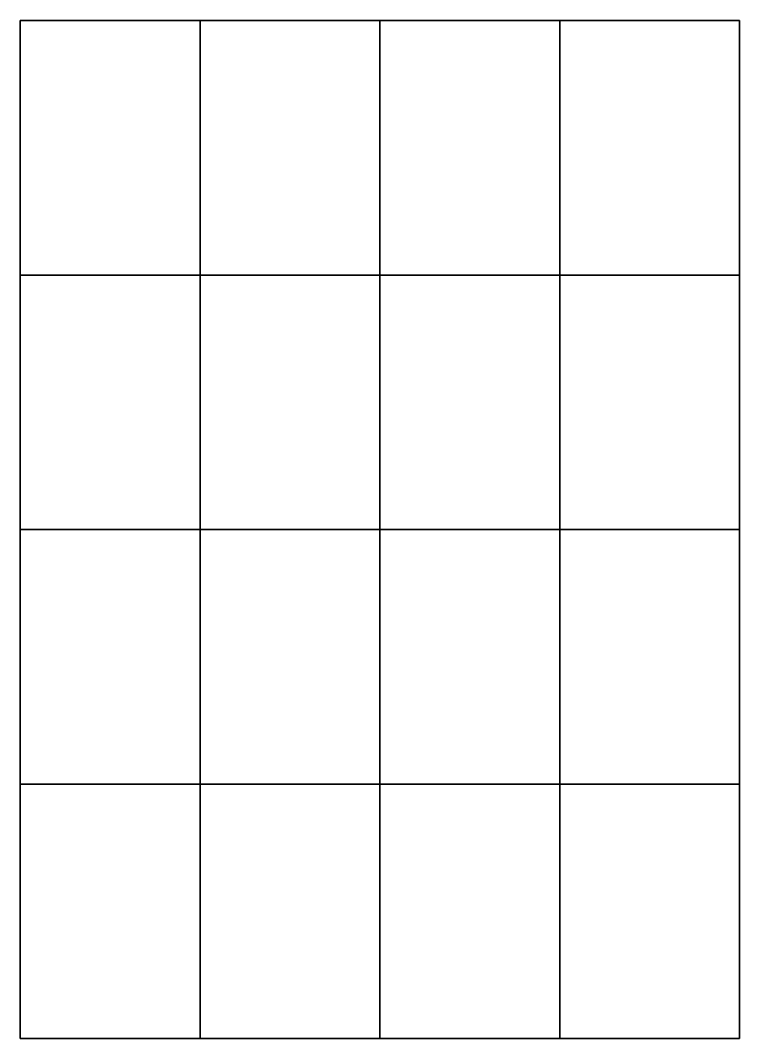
# Model space of a CAD drawing. Header units: millimetres. Extents: x 191342 to 235284, y 1600297 to 1616674.
# Drawn here: x 205210 to 216079, y 1601300 to 1616674 of the extents above; entities that cross this region are included whole.
import ezdxf

# ---------------------------------------------------------------- set-up
doc = ezdxf.new("R2010")
doc.units = ezdxf.units.MM
doc.header["$LTSCALE"] = 15
doc.layers.add('CHAINAGE', color=7, linetype='Continuous')
doc.layers.add('text2', color=7, linetype='Continuous')

# ---------------------------------------------------------------- blocks, each defined once
blk = doc.blocks.new('ao')
at = {"layer": 'CHAINAGE', "color": 2, "linetype": 'Continuous', "lineweight": -2}
for points in [[(-594, 420), (-594, 210), (-297, 210), (-297, 420), (-594, 420)], [(-297, 420), (-297, 210), (0, 210), (0, 420), (-297, 420)], [(0, 420), (0, 210), (297, 210), (297, 420), (0, 420)], [(297, 420), (297, 210), (594, 210), (594, 420), (297, 420)], [(-594, 210), (-594, 0), (-297, 0), (-297, 210), (-594, 210)], [(-297, 210), (-297, 0), (0, 0), (0, 210), (-297, 210)], [(0, 210), (0, 0), (297, 0), (297, 210), (0, 210)], [(297, 210), (297, 0), (594, 0), (594, 210), (297, 210)], [(-594, 0), (-594, -210), (-297, -210), (-297, 0), (-594, 0)], [(-297, 0), (-297, -210), (0, -210), (0, 0), (-297, 0)], [(0, 0), (0, -210), (297, -210), (297, 0), (0, 0)], [(297, 0), (297, -210), (594, -210), (594, 0), (297, 0)], [(-594, -210), (-594, -420), (-297, -420), (-297, -210), (-594, -210)], [(-297, -210), (-297, -420), (0, -420), (0, -210), (-297, -210)], [(0, -210), (0, -420), (297, -420), (297, -210), (0, -210)], [(297, -210), (297, -420), (594, -420), (594, -210), (297, -210)]]:
    blk.add_lwpolyline(points, dxfattribs=at)
at = {"layer": 'text2', "color": 1}
blk.add_lwpolyline([(-594, 420), (0, 420), (0, -420), (-594, -420)], close=True, dxfattribs=at)
at = {"layer": 'text2', "color": 3}
blk.add_lwpolyline([(-594, 420), (594.0625, 420), (594.0625, -420), (-594, -420)], close=True, dxfattribs=at)

msp = doc.modelspace()

# ---------------------------------------------------------------- block references
at = {"layer": 'text2', "color": 1, "xscale": 12.93985400413465, "yscale": 12.93985400413465, "zscale": 12.93985400413465, "rotation": 90}
msp.add_blockref('ao', (210644, 1608986), dxfattribs=at)

doc.saveas('drawing.dxf')
